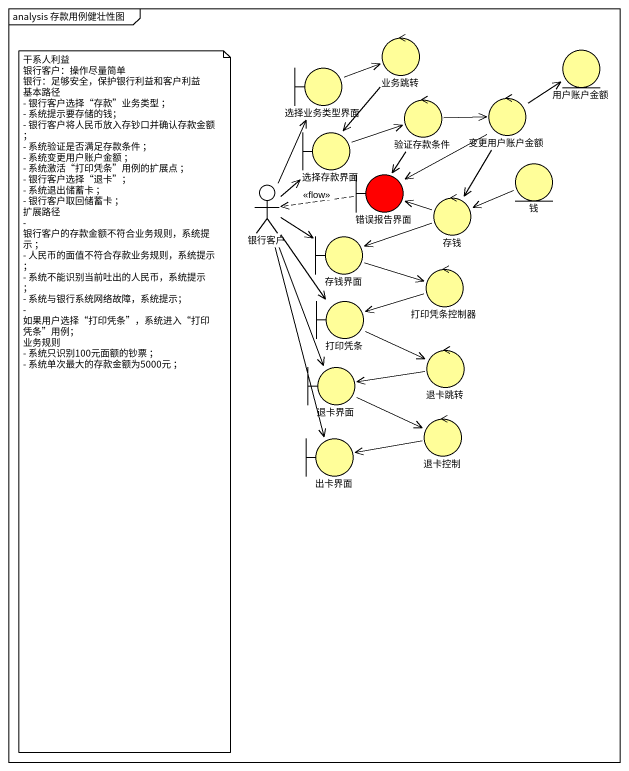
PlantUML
@startuml
mainframe analysis 存款用例健壮性图
control 业务跳转 #FFFE99
entity 用户账户金额 #FFFE99
boundary 选择业务类型界面 #FFFE99
control 验证存款条件 #FFFE99
control 变更用户账户金额 #FFFE99
boundary 选择存款界面 #FFFE99
entity 钱 #FFFE99
actor 银行客户
boundary 错误报告界面 #FF0000
control 存钱 #FFFE99
boundary 存钱界面 #FFFE99
control 打印凭条控制器 #FFFE99
boundary 打印凭条 #FFFE99
control 退卡跳转 #FFFE99
boundary 退卡界面 #FFFE99
boundary 出卡界面 #FFFE99
control 退卡控制 #FFFE99
业务跳转 --> 选择存款界面
选择业务类型界面 -right-> 业务跳转
验证存款条件 -right-> 变更用户账户金额
验证存款条件 --> 错误报告界面
变更用户账户金额 -up-> 用户账户金额
变更用户账户金额 --> 错误报告界面
变更用户账户金额 --> 存钱
选择存款界面 -right-> 验证存款条件
钱 -left-> 存钱
银行客户 -up-> 选择业务类型界面
银行客户 -up-> 选择存款界面
银行客户 -right-> 存钱界面
银行客户 --> 打印凭条
银行客户 --> 退卡界面
银行客户 --> 出卡界面
错误报告界面 .left.> 银行客户 : <<flow>>
存钱 -left-> 错误报告界面
存钱 -left-> 存钱界面
存钱界面 -right-> 打印凭条控制器
打印凭条控制器 -left-> 打印凭条
打印凭条 -right-> 退卡跳转
退卡跳转 -left-> 退卡界面
退卡界面 -right-> 退卡控制
退卡控制 -left-> 出卡界面
note as N1
  干系人利益
  银行客户：操作尽量简单
  银行：足够安全，保护银行利益和客户利益
  基本路径
  - 银行客户选择“存款”业务类型 ；
  - 系统提示要存储的钱；
  - 银行客户将人民币放入存钞口并确认存款金额 ；
  - 系统验证是否满足存款条件 ；
  - 系统变更用户账户金额 ；
  - 系统激活“打印凭条”用例的扩展点 ；
  - 银行客户选择“退卡”；
  - 系统退出储蓄卡 ；
  - 银行客户取回储蓄卡 ；
  扩展路径
  - 银行客户的存款金额不符合业务规则，系统提示 ；
  - 人民币的面值不符合存款业务规则，系统提示 ；
  - 系统不能识别当前吐出的人民币，系统提示 ；
  - 系统与银行系统网络故障，系统提示；
  - 如果用户选择“打印凭条”，系统进入“打印凭条”用例；
  业务规则
  - 系统只识别100元面额的钞票 ；
  - 系统单次最大的存款金额为5000元 ；
end note
@enduml
